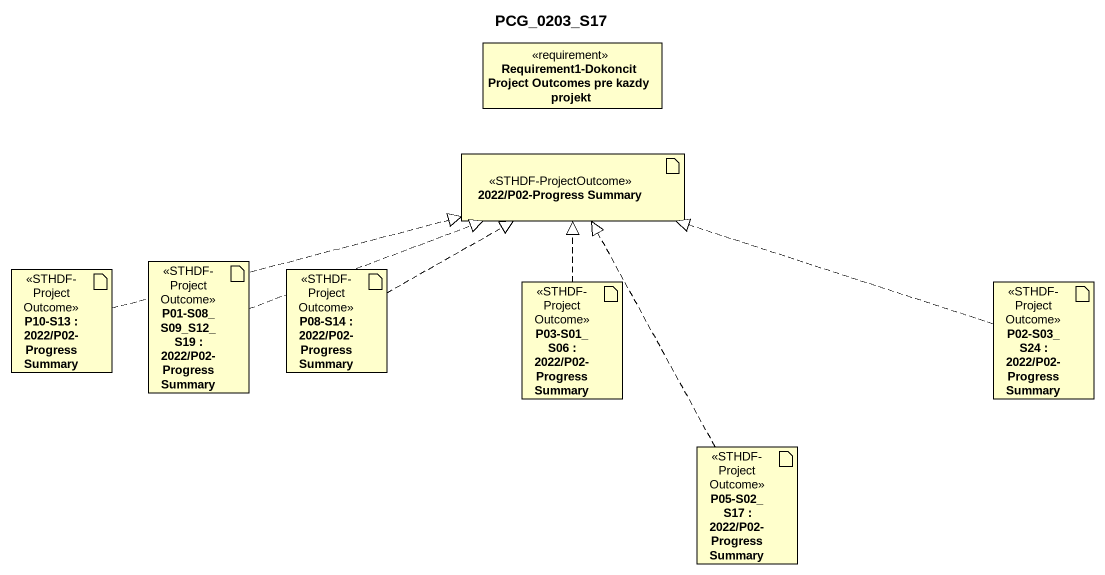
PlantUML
@startuml
title PCG_0203_S17
allowmixing
hide circle
hide empty members
class "Requirement1-Dokoncit Project Outcomes pre kazdy projekt" as Requirement1_Dokoncit <<requirement>>
artifact "2022/P02-Progress Summary" as a2022_P02_Progress_Summary <<STHDF-ProjectOutcome>>
artifact "P10-S13 : 2022/P02-Progress Summary" as P10_S13 <<STHDF-ProjectOutcome>>
artifact "P01-S08_S09_S12_S19 : 2022/P02-Progress Summary" as P01_S08_S09_S12_S19 <<STHDF-ProjectOutcome>>
artifact "P08-S14 : 2022/P02-Progress Summary" as P08_S14 <<STHDF-ProjectOutcome>>
artifact "P03-S01_S06 : 2022/P02-Progress Summary" as P03_S01_S06 <<STHDF-ProjectOutcome>>
artifact "P02-S03_S24 : 2022/P02-Progress Summary" as P02_S03_S24 <<STHDF-ProjectOutcome>>
artifact "P05-S02_S17 : 2022/P02-Progress Summary" as P05_S02_S17 <<STHDF-ProjectOutcome>>
P10_S13 .right.|> a2022_P02_Progress_Summary
P01_S08_S09_S12_S19 .right.|> a2022_P02_Progress_Summary
P08_S14 .right.|> a2022_P02_Progress_Summary
P03_S01_S06 .up.|> a2022_P02_Progress_Summary
P02_S03_S24 .left.|> a2022_P02_Progress_Summary
P05_S02_S17 .up.|> a2022_P02_Progress_Summary
@enduml
